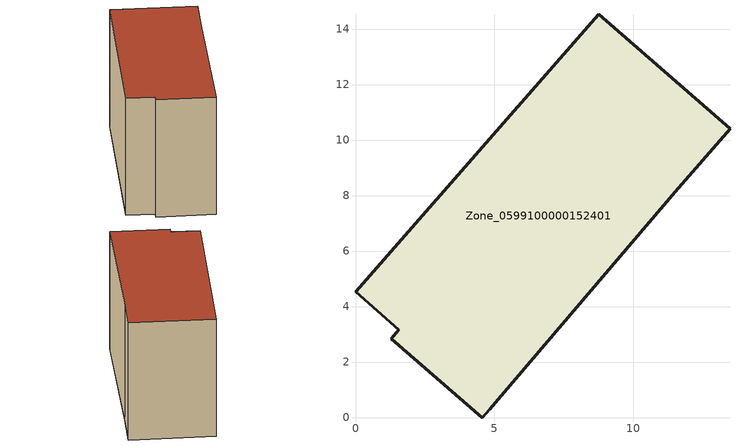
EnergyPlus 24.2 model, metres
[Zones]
Zone_0599100000152401
 floor ground (C_G): 0,4.54 8.77,14.53 13.49,10.4 11.52,8.14 4.83,0.3 4.56,0 1.28,2.84 1.56,3.16 z0
 wall outside (C_F): 8.77,14.53 0,4.54 1.56,3.16 1.28,2.84 4.56,0 4.83,0.3 11.52,8.14 13.49,10.4 8.77,14.53 z0:9.44
 roof outside (C_R): 4.83,0.3 11.52,8.14 13.49,10.4 8.77,14.53 0,4.54 1.56,3.16 1.28,2.84 4.56,0 z9.44
[BUILDING]
Pand.0599100000152401: North Axis=0; Terrain=City; Loads Convergence Tolerance Value=0.04; Temperature Convergence Tolerance Value=0.4; Solar Distribution=FullExterior; Maximum Number of Warmup Days=25; Minimum Number of Warmup Days=1
[Site:Location]
Rotterdam.The.Hague.AP_ZH_NLD Design_Conditions: Latitude=51.96; Longitude=4.45; Time Zone=1; Elevation=-4.5
[SITE:GROUNDTEMPERATURE:BUILDINGSURFACE]
18, 18, 18, 18, 18, 18, 18, 18, 18, 18, 18, 18
[MATERIAL] Thermal Absorptance=0.9; Solar Absorptance=0.7; Visible Absorptance=0.7
Name | Roughness | Thickness | Conductivity | Density | Specific Heat
G.TI.1946 | MediumSmooth | 0.15 | 1 | 540 | 1210
F.TI.1946 | Rough | 0.3 | 0.857143 | 1920 | 840
R.TI.1946 | MediumRough | 0.2 | 0.1 | 1500 | 1000
[CONSTRUCTION]
C_G: G.TI.1946
C_F: F.TI.1946
C_R: R.TI.1946
[ZONE]
Zone_0599100000152401: Type=1; Multiplier=1; Ceiling Height=Autocalculate; Volume=Autocalculate; Floor Area=autocalculate; Part of Total Floor Area=Yes
[ZONEINFILTRATION:DESIGNFLOWRATE]
Infil_Zone_0599100000152401: Zone or ZoneList or Space or SpaceList=Zone_0599100000152401; Schedule=AlwaysOn; Design Flow Rate Calculation Method=Flow/Area; Flow Rate per Floor Area=0.003; Constant Term Coefficient=1; Temperature Term Coefficient=0; Velocity Term Coefficient=0; Velocity Squared Term Coefficient=0
[HVACTEMPLATE:ZONE:IDEALLOADSAIRSYSTEM]
Zone_0599100000152401: Maximum Heating Supply Air Temperature=50; Minimum Cooling Supply Air Temperature=13; Maximum Heating Supply Air Humidity Ratio=0.0156; Minimum Cooling Supply Air Humidity Ratio=0.0077; Heating Limit=NoLimit; Cooling Limit=NoLimit; Dehumidification Control Type=ConstantSensibleHeatRatio; Cooling Sensible Heat Ratio=0.7; Dehumidification Setpoint=60; Humidification Control Type=None; Humidification Setpoint=30; Outdoor Air Method=None; Outdoor Air Flow Rate per Person=0.00944; Outdoor Air Flow Rate per Zone Floor Area=0; Outdoor Air Flow Rate per Zone=0; Demand Controlled Ventilation Type=None; Outdoor Air Economizer Type=NoEconomizer; Heat Recovery Type=None; Sensible Heat Recovery Effectiveness=0.7; Latent Heat Recovery Effectiveness=0.65
[ZONECONTROL:THERMOSTAT]
ThermostatControl_Zone_0599100000152401: Zone or ZoneList=Zone_0599100000152401; Control Type Schedule=DualSetpointControlType; Control 1=Thermostat_Zone_0599100000152401; Temperature Difference Between Cutout And Setpoint=0
[THERMOSTATSETPOINT:DUALSETPOINT]
Thermostat_Zone_0599100000152401: Heating Setpoint Temperature Schedule=HeatingSetpoint_Zone_0599100000152401; Cooling Setpoint Temperature Schedule=CoolingSetpoint_Zone_0599100000152401
[SCHEDULE:COMPACT]
HeatingSetpoint_Zone_0599100000152401: Through: 12/31, For: AllDays, Until: 24:00, 21
CoolingSetpoint_Zone_0599100000152401: Through: 12/31, For: AllDays, Until: 24:00, 24
DualSetpointControlType: Through: 12/31, For: AllDays, Until: 24:00, 4
AlwaysOn: Through: 12/31, For: AllDays, Until: 24:00, 1
